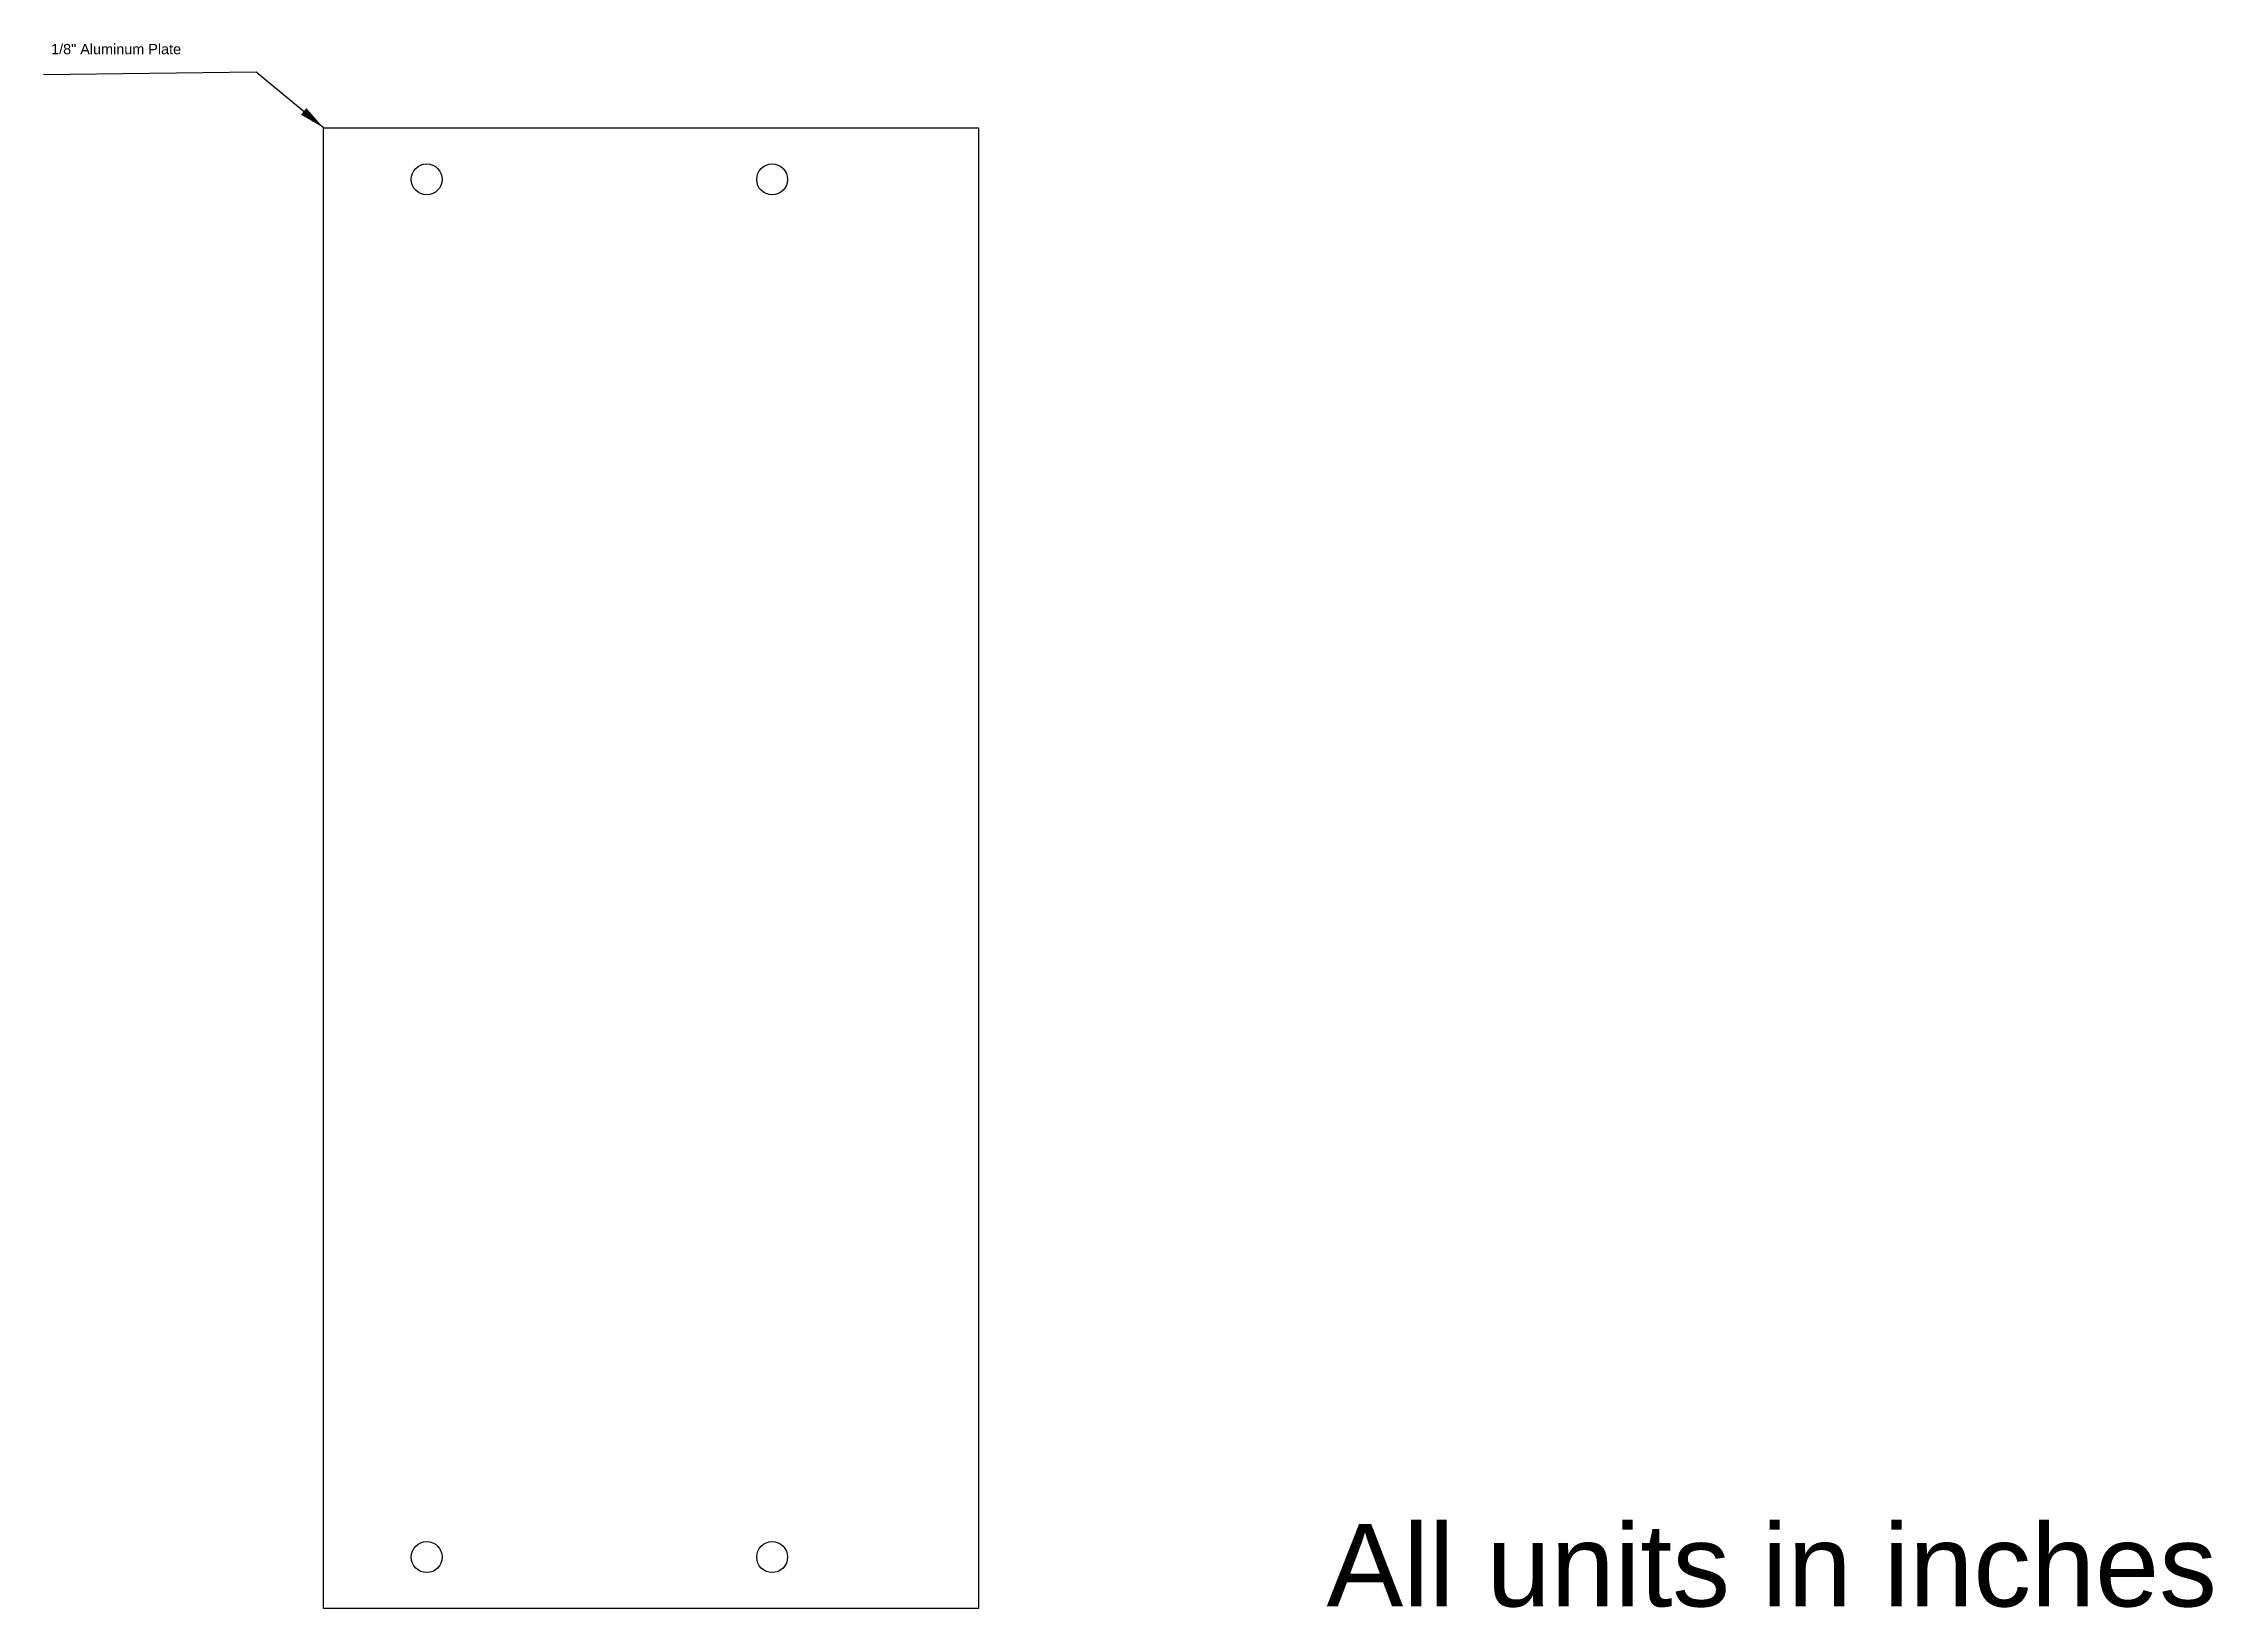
# Model space of a CAD drawing. Header units: millimetres. Extents: x -27 to 183, y 0 to 152.
import ezdxf

# ---------------------------------------------------------------- set-up
doc = ezdxf.new("R2010")
doc.units = ezdxf.units.MM
doc.layers.get('0').update_dxf_attribs({"lineweight": 25, "true_color": 0x000000})
doc.styles.get("Standard").update_dxf_attribs({"font": ''})
doc.styles.add('textstyle0', font='')
doc.styles.add('textstyle1', font='')
doc.styles.get('Standard').set_extended_font_data('txt')
doc.styles.get('textstyle0').set_extended_font_data('Liberation Sans')
doc.styles.get('textstyle1').set_extended_font_data('Liberation Sans')
doc.dimstyles.get("Standard").update_dxf_attribs({"dimtxt": 2.5, "dimasz": 2.5, "dimexe": 1.25, "dimexo": 0.625, "dimtad": 1, "dimtxsty": 'Standard', "dimcen": 2.5, "dimadec": 0, "dimazin": 0, "dimtfac": 1, "dimtmove": 0, "dimatfit": 3, "dimfxl": 1, "dimarcsym": 0})

msp = doc.modelspace()

# ---------------------------------------------------------------- linework, layer by layer
for p, q in [((0, 0), (0, 143.65)), ((0, 143.65), (63.5, 143.65)), ((63.5, 143.65), (63.5, 0)), ((63.5, 0), (0, 0))]:
    msp.add_line(p, q)
for centre in [(10, 138.65), (43.5, 138.65), (10, 5), (43.5, 5)]:
    msp.add_circle(centre, 1.5)

# ---------------------------------------------------------------- texts
at = {"char_height": 1, "attachment_point": 1}
for s, insert, style in [('1/8" Aluminum Plate', (-26.42, 151.79), 'textstyle0'), ('\\H8;All units in inches\\P', (97.25, 8.21), 'textstyle1')]:
    msp.add_mtext(s, dxfattribs=dict(at, insert=insert, style=style))

# ---------------------------------------------------------------- leaders
msp.add_leader([(0, 143.65), (-6.52, 149.05), (-27.17, 148.8)], dimstyle='Standard')

doc.saveas('drawing.dxf')
